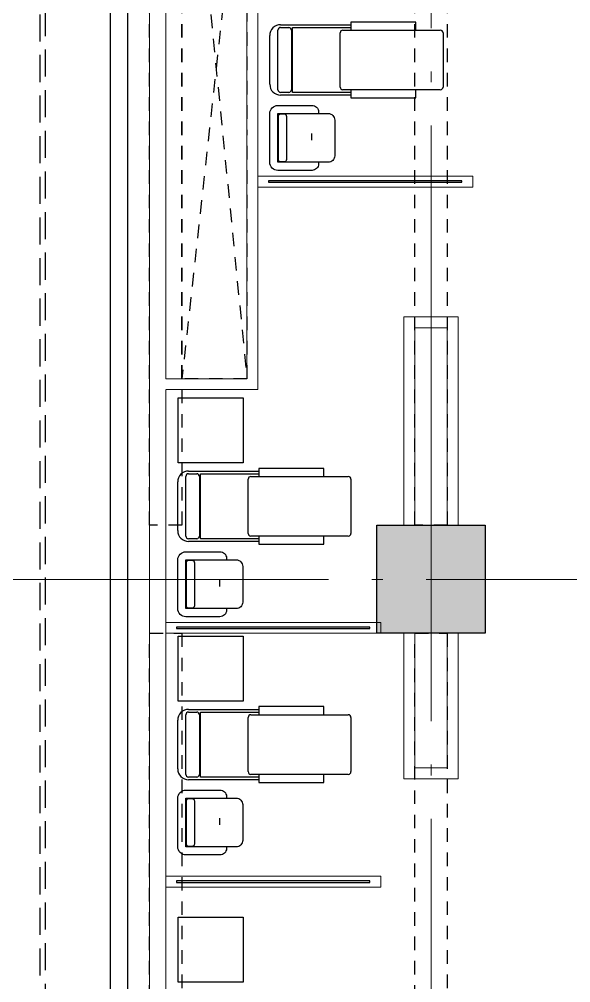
# Model space of a CAD drawing. Header units: metres. Extents: x -22 to 564, y 0 to 143.
# Drawn here: x 283.69 to 288.78, y 37.15 to 46.04 of the extents above; entities that cross this region are included whole.
import ezdxf

# ---------------------------------------------------------------- set-up
doc = ezdxf.new("R2010")
doc.units = ezdxf.units.M
for name, pattern in [('EJES630', [6.3, 5.5, -0.4, 0, -0.4]), ('XREF 3N NEURO-ONCOLOGIA$0$DASHED2', [0.375, 0.25, -0.125]), ('XREF 3N NEURO-ONCOLOGIA$0$HIDDEN2', [0.1875, 0.125, -0.0625])]:
    doc.linetypes.add(name, pattern=pattern)
doc.layers.add('EJES', color=11, linetype='EJES630', lineweight=0)
doc.layers.add('XREF 3N NEURO-ONCOLOGIA$0$MUROS DE TABLAROCA', color=150, linetype='Continuous', lineweight=13)
for name, color, linetype in [('XREF 3N NEURO-ONCOLOGIA$0$-CG-M-WALL', 7, 'Continuous'), ('XREF 3N NEURO-ONCOLOGIA$0$CANCELES', 1, 'Continuous'), ('XREF 3N NEURO-ONCOLOGIA$0$COLUMNAS', 6, 'Continuous'), ('XREF 3N NEURO-ONCOLOGIA$0$CONTRAVENTEOS', 6, 'XREF 3N NEURO-ONCOLOGIA$0$HIDDEN2'), ('XREF 3N NEURO-ONCOLOGIA$0$DUCTO AA', 40, 'XREF 3N NEURO-ONCOLOGIA$0$HIDDEN2'), ('XREF 3N NEURO-ONCOLOGIA$0$LAMINA MULTIPERFORADA', 9, 'Continuous'), ('XREF 3N NEURO-ONCOLOGIA$0$MOBILIARIO', 161, 'Continuous'), ('XREF 3N NEURO-ONCOLOGIA$0$MUROS BAJOS', 2, 'Continuous'), ('XREF 3N NEURO-ONCOLOGIA$0$NOVIDESA', 11, 'Continuous')]:
    doc.layers.add(name, color=color, linetype=linetype)

# ---------------------------------------------------------------- blocks, each defined once
blk = doc.blocks.new('XREF 3N NEURO-ONCOLOGIA$0$C-1')
at = {"layer": 'XREF 3N NEURO-ONCOLOGIA$0$-CG-M-WALL', "true_color": 0x636466}
h = blk.add_hatch(color=251, dxfattribs=at)
h.dxf.hatch_style = 1
h.paths.add_polyline_path([(-0.5, -0.5), (-0.5, 0.5), (0.5, 0.5), (0.5, -0.5)])
blk.add_lwpolyline([(-0.5, -0.5), (-0.5, 0.5), (0.5, 0.5), (0.5, -0.5)], close=True)
blk = doc.blocks.new('XREF 3N NEURO-ONCOLOGIA$0$REPOSET')
for p, q in [((-0.8033, 0.4283), (-1.4033, 0.4283)), ((-1.4033, 0.4283), (-1.4033, 0.3533)), ((-0.8033, 0.3533), (-0.8033, 0.4283)), ((-0.8033, 0.4033), (-0.1533, 0.4033)), ((-0.8033, 0.3783), (-0.2633, 0.3783)), ((-0.2633, 0.3783), (-0.2633, -0.2217)), ((-0.2283, 0.3783), (-0.1533, 0.3783)), ((-1.6533, -0.1717), (-1.6533, 0.3283)), ((-1.6283, 0.3533), (-0.7283, 0.3533)), ((-0.7033, 0.3283), (-0.7033, -0.1717)), ((-0.2533, -0.1967), (-0.2533, 0.3533)), ((-0.1283, 0.3533), (-0.1283, -0.1967)), ((-0.0533, 0.3033), (-0.0533, -0.1467)), ((-0.7283, -0.1967), (-1.6283, -0.1967)), ((-1.4033, -0.1967), (-1.4033, -0.2717)), ((-0.8033, -0.2717), (-0.8033, -0.1967)), ((-0.2633, -0.2217), (-0.8033, -0.2217)), ((-0.1533, -0.2467), (-0.8033, -0.2467)), ((-0.1533, -0.2217), (-0.2283, -0.2217)), ((-1.4033, -0.2717), (-0.8033, -0.2717))]:
    blk.add_line(p, q)
for centre, radius, start, end in [((-0.2283, 0.3533), 0.025, 90, 180), ((-0.1533, 0.3033), 0.1, 0, 90), ((-0.1533, 0.3533), 0.025, 360, 90), ((-1.6283, 0.3283), 0.025, 90, 180), ((-0.7283, 0.3283), 0.025, 0, 90), ((-1.6283, -0.1717), 0.025, 180, 270), ((-0.7283, -0.1717), 0.025, 270, 360), ((-0.1533, -0.1467), 0.1, 270, 0), ((-0.2283, -0.1967), 0.025, 180, 270), ((-0.1533, -0.1967), 0.025, 270, 0)]:
    blk.add_arc(centre, radius, start, end)
blk = doc.blocks.new('XREF 3N NEURO-ONCOLOGIA$0$A$C59865542')
for p, q in [((0.371, 0.283), (0.455, 0.283)), ((0.1, 0.2), (0.08, 0.2)), ((0.72, 0.2), (0.7, 0.2))]:
    blk.add_line(p, q)
blk.add_lwpolyline([(0.08, 0.2, -0.414214), (0, 0.28), (0, 0.7, -0.414214), (0.1, 0.8), (0.7, 0.8, -0.414214), (0.8, 0.7), (0.8, 0.28, -0.414214), (0.72, 0.2)], format="xyb")
for points in [[(0.7, 0.7), (0.7, 0.08, -0.414214), (0.62, 0), (0.18, 0, -0.414214), (0.1, 0.08), (0.1, 0.7)], [(0.135, 0.694), (0.665, 0.694, -0.414214), (0.695, 0.664), (0.695, 0.624, -0.414214), (0.665, 0.594), (0.135, 0.594, -0.414214), (0.105, 0.624), (0.105, 0.664, -0.414214)]]:
    blk.add_lwpolyline(points, format="xyb", close=True)
blk = doc.blocks.new('XREF 3N NEURO-ONCOLOGIA')
at = {"layer": 'XREF 3N NEURO-ONCOLOGIA$0$CANCELES', "elevation": 0}
for points in [[(5.8084, 52.0901), (5.8084, 50.3052), (5.8214, 50.3052), (5.8214, 52.0901)], [(8.1515, 52.0901), (8.1515, 50.3052), (8.1645, 50.3052), (8.1645, 52.0901)], [(12.2724, 51.2401), (12.2724, 49.4551), (12.2854, 49.4551), (12.2854, 51.2401)]]:
    blk.add_lwpolyline(points, close=True, dxfattribs=at)
at = {"layer": 'XREF 3N NEURO-ONCOLOGIA$0$CONTRAVENTEOS', "color": 3, "elevation": 0}
for points in [[(2.258, 52.3401), (8.108, 52.3401), (8.108, 52.0401), (2.258, 52.0401)], [(9.108, 52.3401), (16.208, 52.3401), (16.208, 52.0401), (9.108, 52.0401)]]:
    blk.add_lwpolyline(points, close=True, dxfattribs=at)
at = {"layer": 'XREF 3N NEURO-ONCOLOGIA$0$CONTRAVENTEOS', "elevation": 0}
for points in [[(2.258, 49.8901), (8.108, 49.8901), (8.108, 49.5901), (2.258, 49.5901)], [(9.108, 49.8901), (16.208, 49.8901), (16.208, 49.5901), (9.108, 49.5901)]]:
    blk.add_lwpolyline(points, close=True, dxfattribs=at)
at = {"layer": 'XREF 3N NEURO-ONCOLOGIA$0$DUCTO AA'}
for p, q in [((15.908, 51.4401), (10.4579, 52.0401, 0)), ((16.508, 52.0401), (10.4579, 51.4401, 0))]:
    blk.add_line(p, q, dxfattribs=at)
blk.add_lwpolyline([(12.608, 51.4401), (10.4579, 51.4401), (10.4579, 52.0401), (16.508, 52.0401), (16.508, 50.2401), (15.908, 50.2401), (15.908, 51.4401), (12.708, 51.4401)], dxfattribs=at)
at = {"layer": 'XREF 3N NEURO-ONCOLOGIA$0$LAMINA MULTIPERFORADA', "linetype": 'XREF 3N NEURO-ONCOLOGIA$0$DASHED2', "elevation": 0}
for points in [[(0.448, 53.3501), (18.2205, 53.3501), (18.2205, 27.6805), (23.518, 27.6803), (23.518, -1.8899), (0.448, -1.8899)], [(0.498, 53.3001), (18.1705, 53.3001), (18.1705, 27.6305), (23.468, 27.6303), (23.468, -1.8399), (0.498, -1.8399)]]:
    blk.add_lwpolyline(points, close=True, dxfattribs=at)
at = {"layer": 'XREF 3N NEURO-ONCOLOGIA$0$MOBILIARIO'}
for points in [[(4.8869, 52.0754), (5.4869, 52.0754), (5.4869, 51.4754), (4.8869, 51.4754)], [(7.4824, 52.0754), (8.0824, 52.0754), (8.0824, 51.4754), (7.4824, 51.4754)], [(9.6824, 52.0754), (10.2824, 52.0754), (10.2824, 51.4754), (9.6824, 51.4754)]]:
    blk.add_lwpolyline(points, close=True, dxfattribs=at)
at = {"layer": 'XREF 3N NEURO-ONCOLOGIA$0$MUROS BAJOS', "lineweight": 0, "elevation": 0}
for points in [[(5.8649, 50.2052), (5.7649, 50.2052), (5.7649, 52.1901), (5.8649, 52.1901)], [(8.208, 50.2052), (8.108, 50.2052), (8.108, 52.1901), (8.208, 52.1901)], [(12.3289, 49.3551), (12.2289, 49.3551), (12.2289, 51.3401), (12.3289, 51.3401)]]:
    blk.add_lwpolyline(points, close=True, dxfattribs=at)
at = {"layer": 'XREF 3N NEURO-ONCOLOGIA$0$MUROS DE TABLAROCA'}
for p, q in [((1.258, 52.1901), (10.3576, 52.1901)), ((10.4576, 52.1901), (17.058, 52.1901))]:
    blk.add_line(p, q, dxfattribs=at)
for points in [[(1.258, 52.1901), (1.258, 52.3401), (17.208, 52.3401)], [(10.358, 52.1901), (10.358, 51.3401), (15.808, 51.3401), (15.808, 49.9901)], [(10.458, 52.1901), (10.458, 51.4401), (15.908, 51.4401), (15.908, 49.9901)]]:
    blk.add_lwpolyline(points, dxfattribs=at)
at = {"layer": 'XREF 3N NEURO-ONCOLOGIA$0$MUROS DE TABLAROCA', "elevation": 0}
for points in [[(8.108, 49.9901), (6.7649, 49.9901), (6.7649, 49.4901), (8.108, 49.4901)], [(9.108, 49.9901), (11.0289, 49.9901), (11.0289, 49.4901), (9.108, 49.4901)], [(8.108, 49.8901), (6.8649, 49.8901), (6.8649, 49.5901), (8.108, 49.5901)], [(9.108, 49.8901), (10.9289, 49.8901), (10.9289, 49.5901), (9.108, 49.5901)]]:
    blk.add_lwpolyline(points, dxfattribs=at)
at = {"layer": 'XREF 3N NEURO-ONCOLOGIA$0$NOVIDESA'}
for points in [[(0.898, 52.7001), (17.5705, 52.7001), (17.5705, 47.1651)], [(1.058, 52.5401), (17.4105, 52.5401), (17.4105, 47.3251)]]:
    blk.add_lwpolyline(points, dxfattribs=at)
at = {"layer": 'XREF 3N NEURO-ONCOLOGIA$0$COLUMNAS'}
blk.add_blockref('XREF 3N NEURO-ONCOLOGIA$0$C-1', (8.608, 49.7401, 0), dxfattribs=at)
at = {"layer": 'XREF 3N NEURO-ONCOLOGIA$0$MOBILIARIO', "xscale": 0.7499999999999947, "yscale": 0.7499999999999947, "zscale": 0.7499999999999947}
for p in [(6.0614, 51.4793, 0), (8.2614, 51.4793, 0), (12.3823, 50.6293, 0)]:
    blk.add_blockref('XREF 3N NEURO-ONCOLOGIA$0$A$C59865542', p, dxfattribs=at)
at = {"layer": 'XREF 3N NEURO-ONCOLOGIA$0$MOBILIARIO', "rotation": 89.99999999999937}
for p in [(7.1594, 52.1326, 0), (9.3594, 52.1326, 0), (13.4803, 51.2826, 0)]:
    blk.add_blockref('XREF 3N NEURO-ONCOLOGIA$0$REPOSET', p, dxfattribs=at)

msp = doc.modelspace()

# ---------------------------------------------------------------- block references
at = {"rotation": 90}
msp.add_blockref('XREF 3N NEURO-ONCOLOGIA', (337.2286, 32.2671), dxfattribs=at)

# ---------------------------------------------------------------- next in the draw order: linework, layer by layer
at = {"layer": 'EJES'}
for p, q in [((284.8881, 33.1628), (284.8881, 58.5478)), ((287.4886, 33.1628), (287.4886, 58.5478)), ((281.0427, 40.8728), (337.5516, 40.8728))]:
    msp.add_line(p, q, dxfattribs=at)

doc.saveas('drawing.dxf')
